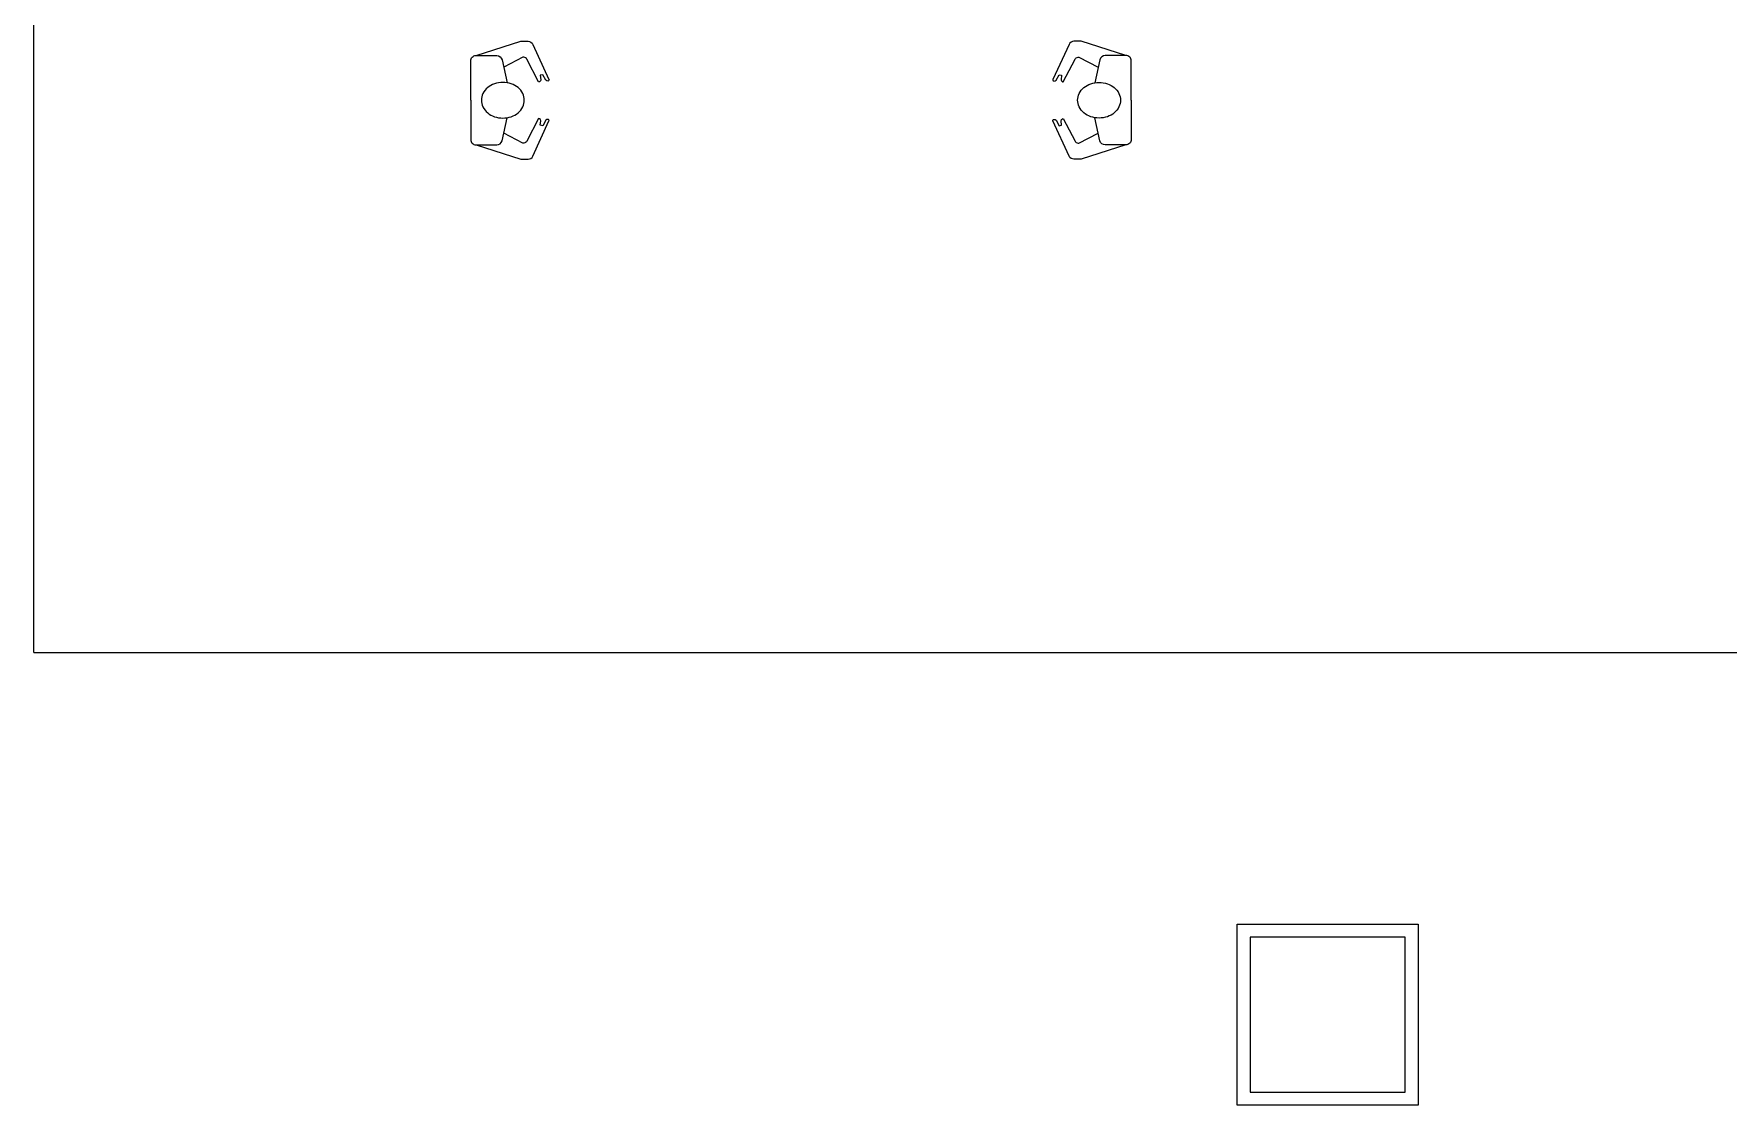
# Model space of a CAD drawing. Extents: x 539033 to 804858, y 468425 to 1263560.
# Drawn here: x 697103 to 703652, y 503089 to 507231 of the extents above; entities that cross this region are included whole.
import ezdxf

# ---------------------------------------------------------------- set-up
doc = ezdxf.new("R2010")
doc.units = 0
doc.header["$LTSCALE"] = 1000
doc.header["$MEASUREMENT"] = 0
for name, pattern in [('3', [5, 2.5, -1.25, 0, -1.25]), ('DASHED', [0.75, 0.5, -0.25]), ('PHANTOM2', [31.75, 15.875, -3.175, 3.175, -3.175, 3.175, -3.175])]:
    doc.linetypes.add(name, pattern=pattern)
doc.layers.get('0').update_dxf_attribs({"linetype": 'CONTINUOUS'})
for name, color, linetype in [('11', 230, 'CONTINUOUS'), ('C', 1, 'CONTINUOUS'), ('COLUMN', 9, 'CONTINUOUS'), ('DIM', 6, 'CONTINUOUS'), ('L2', 7, 'CONTINUOUS'), ('摄像头', 7, 'CONTINUOUS'), ('流水线', 4, 'CONTINUOUS')]:
    doc.layers.add(name, color=color, linetype=linetype)
doc.layers.add('7', color=7, linetype='3', lineweight=9)

# ---------------------------------------------------------------- blocks, each defined once
blk = doc.blocks.new('_FZHK')
blk.add_lwpolyline([(-0.5, -0.5), (0.5, -0.5), (0.5, 0.5), (-0.5, 0.5)], close=True)
blk = doc.blocks.new('工位')
at = {"layer": '11', "color": 230}
for points in [[(-208.3, -155.1), (-275, 53.2), (-275, 87.1, -0.294108), (-260.3, 109.9), (-95.9, 184.6, -0.446254), (-90.2, 182.1), (-89.5, 180, -0.364113), (-93.5, 170), (-119, 156.4), (-116, 144.5), (-95.4, 146.7, -0.368169), (-86.4, 140.6), (-85.3, 136.6), (-191, 82, 0.280456), (-200, 67.2), (-200, 63.5), (-154.3, -26.2)], [(208.3, -155.1), (275, 53.2), (275, 87.1, 0.294108), (260.3, 109.9), (95.9, 184.6, 0.446254), (90.2, 182.1), (89.5, 180, 0.364113), (93.5, 170), (119, 156.4), (116, 144.5), (95.4, 146.7, 0.368169), (86.4, 140.6), (85.3, 136.6), (191, 82, -0.280456), (200, 67.2), (200, 63.5), (154.3, -26.2)], [(0, -180.1), (-183.3, -180.1, -0.414214), (-208.3, -155.1), (-208.3, -58.4, -0.350404), (-188.9, -34.1), (-81.6, -9.8)], [(0, -180.1), (183.3, -180.1, 0.414214), (208.3, -155.1), (208.3, -58.4, 0.350404), (188.9, -34.1), (81.6, -9.8)]]:
    blk.add_lwpolyline(points, format="xyb", dxfattribs=at)
blk.add_lwpolyline([(0, 69.9, 0.115836), (-31.1, 62.6, 0.104065), (-58.9, 40.6, 0.09084), (-76.8, 8.9, 0.083285), (-83.3, -30.1, 0.083285), (-76.8, -69.2, 0.09084), (-58.9, -100.8, 0.104065), (-31.1, -122.8, 0.115836), (0, -130.1, 0.115836), (31.1, -122.8, 0.104065), (58.9, -100.8, 0.09084), (76.8, -69.2, 0.083285), (83.3, -30.1, 0.083285), (76.8, 8.9, 0.09084), (58.9, 40.6, 0.104065), (31.1, 62.6, 0.115836)], format="xyb", close=True, dxfattribs=at)
blk = doc.blocks.new('A$C048B24C4')
blk.add_blockref('工位', (275, 180.1))
blk = doc.blocks.new('555')
at = {"xscale": -1, "rotation": 180}
blk.add_blockref('A$C048B24C4', (-275, 250), dxfattribs=at)
blk = doc.blocks.new('A$C2E7C497D')
at = {"xscale": -1}
blk.add_blockref('555', (275, 114.8), dxfattribs=at)
blk = doc.blocks.new('A$C64297987')
at = {"layer": '流水线', "linetype": 'DASHED', "rotation": 180}
blk.add_blockref('A$C2E7C497D', (550, 364.8), dxfattribs=at)
blk = doc.blocks.new('A$C1BEA0190')
at = {"layer": '流水线', "linetype": 'DASHED'}
blk.add_blockref('A$C64297987', (0, 0), dxfattribs=at)
blk = doc.blocks.new('A$C31781135')
at = {"layer": 'C', "color": 7, "linetype": 'Continuous', "xscale": -0.6, "yscale": 0.6, "zscale": 0.6, "rotation": 180}
blk.add_blockref('A$C1BEA0190', (0, 218.9), dxfattribs=at)
blk = doc.blocks.new('A$C5F623BC8')
at = {"layer": 'DIM', "linetype": 'Continuous', "xscale": 3.6, "yscale": 3.6, "zscale": 3.6}
blk.add_blockref('A$C31781135', (0, 0), dxfattribs=at)
blk = doc.blocks.new('A$C3CBE0720')
at = {"layer": '7', "linetype": 'Continuous', "xscale": -0.384, "yscale": 0.384, "zscale": 0.384, "rotation": 180}
blk.add_blockref('A$C5F623BC8', (0, 302.6), dxfattribs=at)
blk = doc.blocks.new('A$C55651892')
at = {"linetype": 'ByBlock'}
blk.add_blockref('A$C3CBE0720', (0, 0), dxfattribs=at)
blk = doc.blocks.new('A$C458E0670')
at = {"linetype": 'ByBlock', "xscale": -1}
blk.add_blockref('A$C55651892', (456.2, 0), dxfattribs=at)
blk = doc.blocks.new('0')
at = {"layer": 'L2', "rotation": 90}
blk.add_blockref('A$C458E0670', (-163.5, -202.4), dxfattribs=at)
blk = doc.blocks.new('A$C0F10309A')
at = {"color": 5, "linetype": 'DASHED', "xscale": -1, "rotation": 270}
blk.add_blockref('0', (202.4, 466), dxfattribs=at)
blk = doc.blocks.new('A$C226D065B')
at = {"xscale": -1, "rotation": 180}
blk.add_blockref('A$C0F10309A', (0, 302.6), dxfattribs=at)

msp = doc.modelspace()

# ---------------------------------------------------------------- linework, layer by layer
at = {"color": 2, "linetype": 'PHANTOM2', "lineweight": 25, "ltscale": 100}
msp.add_line((697103.2, 504838.7), (697102.9, 512438.8), dxfattribs=at)
at = {"color": 2, "lineweight": 25, "ltscale": 100}
msp.add_lwpolyline([(701753.9, 503789.3), (702453.9, 503789.3), (702453.9, 503089.3), (701753.9, 503089.3)], close=True, dxfattribs=at)
msp.add_lwpolyline([(701753.9, 503789.3), (702453.9, 503789.3), (702453.9, 503089.3), (701753.9, 503089.3)], close=True, dxfattribs=at)
at = {"layer": '摄像头', "color": 2, "lineweight": 25, "ltscale": 100}
msp.add_line((697103.2, 504838.7), (747045.5, 504838.8), dxfattribs=at)

# ---------------------------------------------------------------- block references
at = {"xscale": -1, "rotation": 270}
msp.add_blockref('A$C226D065B', (698791.2, 506746.5), dxfattribs=at)
at = {"rotation": 90}
msp.add_blockref('A$C226D065B', (701344.8, 506746.5), dxfattribs=at)
at = {"layer": 'COLUMN', "xscale": 600, "yscale": 600, "zscale": 600}
msp.add_blockref('_FZHK', (702103.9, 503439.3), dxfattribs=at)
msp.add_blockref('_FZHK', (702103.9, 503439.3), dxfattribs=at)
msp.add_blockref('_FZHK', (702103.9, 503439.3), dxfattribs=at)

doc.saveas('drawing.dxf')
